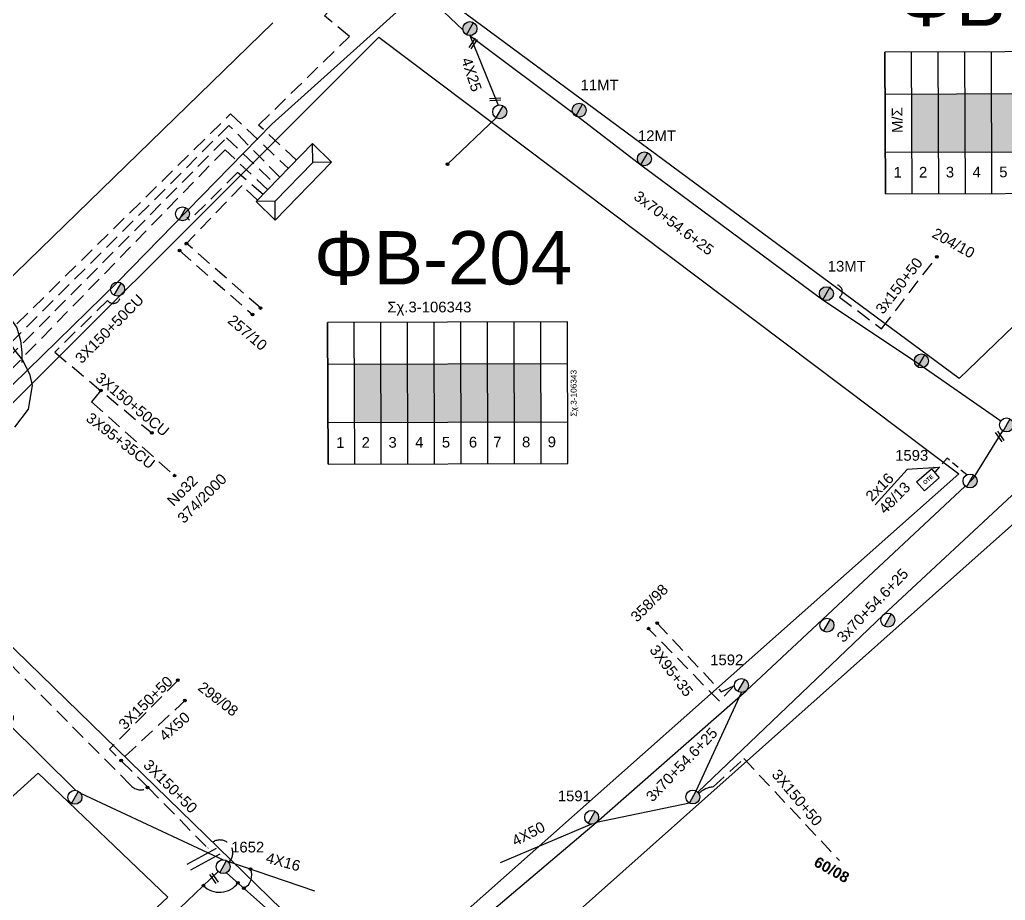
# Model space of a CAD drawing. Header units: millimetres. Extents: x -2449 to 2989, y 8 to 1056.
# Drawn here: x 1639.8 to 1806.2, y 720 to 868.6 of the extents above; entities that cross this region are included whole.
import ezdxf
from ezdxf.enums import TextEntityAlignment as Align

# ---------------------------------------------------------------- set-up
doc = ezdxf.new("R2010")
doc.units = ezdxf.units.MM
doc.linetypes.add('DASHED', pattern=[19.05, 12.7, -6.35])
for name, color, linetype in [('Pillar OTE', 7, 'Continuous'), ('Άγνωστα', 7, 'Continuous'), ('Ασφαλειοκιβώτια Χ.Τ 9 αναχωρήσεων', 7, 'Continuous'), ('Εναέρια παροχή ΧΤ 4x16', 7, 'SYN_LINE'), ('Επιγραφές - Σχήματα', 7, 'Continuous'), ('Καλώδια ΧΤ   3x150+50CU', 7, 'DASHED'), ('Καλώδια ΧΤ   3x95+35 CU', 7, 'DASHED'), ('Μηχανική τομή', 7, 'Continuous'), ('Στύλος Ξύλινος', 7, 'Continuous'), ('Στύλος Ξύλινος @ 1', 7, 'Continuous'), ('Στύλος ΦΜ', 7, 'Continuous'), ('Στύλος ΦΜ @ 1', 7, 'Continuous'), ('Συνδέσεις', 7, 'Continuous'), ('Συνεστραμμένα ΧΤ   3x70+54.6+25 AL', 7, 'SYN_LINE'), ('Τομή', 7, 'Continuous'), ('Υποσταθμός πόλεως', 7, 'Continuous'), ('Υπόβαθρο ΔΕΗ', 7, 'Continuous'), ('Υπόγεια Καλώδια Δικτύου ΧΤ   .075', 7, 'DASHED'), ('Υπόγεια καλώδια Παροχών ΧΤ   4x25', 7, 'DASHED'), ('Υπόγεια καλώδια Παροχών ΧΤ   4x6', 7, 'DASHED')]:
    doc.layers.add(name, color=color, linetype=linetype)
doc.styles.add('arial', font='arial.ttf')
doc.styles.get("Standard").update_dxf_attribs({"font": 'arial.ttf'})
doc.linetypes.add('SYN_LINE', pattern='A,0.5,-0.0001,["/\\/\\/\\/",Standard,S=0.1,R=0,X=0,Y=-0.05],-0.25', length=0.7501)
doc.dimstyles.new('ISO-25', dxfattribs={"dimtxt": 2.5, "dimasz": 2.5, "dimexe": 1.25, "dimexo": 0.625, "dimtad": 1, "dimtxsty": 'Standard', "dimcen": 2.5, "dimadec": 0, "dimazin": 0, "dimtfac": 1, "dimtmove": 0, "dimatfit": 3, "dimfxl": 1, "dimarcsym": 0})

# ---------------------------------------------------------------- blocks, each defined once
blk = doc.blocks.new('ΥΠΑΡΧΩΝ ΤΣΙΜΕΝΤΕΝΙΟΣ ΣΤΥΛΟΣ')
at = {"layer": 'Στύλος ΦΜ'}
blk.add_hatch(color=7, dxfattribs=at).paths.add_polyline_path([(-1.29, -2.28, 0.574793), (2.62, 0, 0.268822), (1.3, 2.27)])
at = {"layer": 'Στύλος ΦΜ', "color": 7}
blk.add_line((-1.29, -2.28), (1.3, 2.27), dxfattribs=at)
blk.add_circle((0, 0), 2.62, dxfattribs=at)
at = {"layer": 'Στύλος ΦΜ', "flags": 4}
for tag, p in [('ΑΡΙΘΜΟΣ', (-4.68, 8.05)), ('ΤΥΠΟΣ', (-4.91, 3.03))]:
    blk.add_attdef(tag, p, '', height=4, dxfattribs=at)
blk = doc.blocks.new('ΥΠΑΡΧΩΝ ΞΥΛΙΝΟΣ ΣΤΥΛΟΣ')
at = {"layer": 'Στύλος Ξύλινος'}
h = blk.add_hatch(color=7, dxfattribs=at)
h.paths.add_polyline_path([(-2.62, 0, 0.270008), (-1.29, -2.28), (1.3, 2.27, 0.576266)])
h.paths.add_polyline_path([(-1.29, -2.28, 0.574793), (2.62, 0, 0.268822), (1.3, 2.27)])
at = {"layer": 'Στύλος Ξύλινος', "color": 7}
blk.add_line((-1.29, -2.28), (1.3, 2.27), dxfattribs=at)
blk.add_circle((0, 0), 2.62, dxfattribs=at)
at = {"layer": 'Στύλος Ξύλινος', "flags": 4}
for tag, p in [('ΑΡΙΘΜΟΣ', (-4.91, 8.6)), ('ΤΥΠΟΣ', (-4.85, 3.39))]:
    blk.add_attdef(tag, p, '', height=4, dxfattribs=at)
blk = doc.blocks.new('ΥΠΟΣΤΑΘΜΟΣ ΠΟΛΕΩΣ')
at = {"layer": 'Υποσταθμός πόλεως', "linetype": 'Continuous', "ltscale": 40}
blk.add_lwpolyline([(-8.57, 2.82), (8.57, 2.82), (8.57, -2.82), (-8.57, -2.82)], close=True, dxfattribs=at)
for points in [[(-5.75, 0), (-8.57, 2.82)], [(5.75, 0), (8.57, 2.82)], [(-8.57, -2.82), (-5.75, 0)], [(-5.75, 0), (5.75, 0)], [(8.57, -2.82), (5.75, 0)]]:
    blk.add_lwpolyline(points, dxfattribs=at)
at = {"layer": 'Υποσταθμός πόλεως', "linetype": 'SYN_LINE', "ltscale": 40, "flags": 1}
for tag, p in [('ΜΕΤΑΣΧΗΜΑΤΙΣΜΟΣ', (10.6, 2.39)), ('ΙΣΧΥΣ', (10.58, -0.41)), ('ΑΡΙΘΜΟΣ', (10.7, -3.13))]:
    blk.add_attdef(tag, p, '', height=1.8, dxfattribs=at)
blk = doc.blocks.new('ΑΣΦΑΛΕΙΟΚΙΒΩΤΙΟ ΥΠΟΣΤΑΘΜΟΥ 9 ΑΝΑΧΩΡΗΣΕΩΝ')
at = {"layer": 'Ασφαλειοκιβώτια Χ.Τ 9 αναχωρήσεων', "ltscale": 40}
for p, q in [((-23.8, 40.36), (24.02, 40.36)), ((-9.72, 40.36), (-9.72, -40.64)), ((9.94, 40.36), (9.94, -40.64)), ((-23.8, 31.36), (24.02, 31.36)), ((-23.8, 22.36), (24.02, 22.36)), ((-23.8, 13.36), (24.02, 13.36)), ((-23.8, 4.36), (24.02, 4.36)), ((-23.8, -4.64), (24.02, -4.64)), ((-23.8, -13.64), (24.02, -13.64)), ((-23.8, -22.64), (24.02, -22.64)), ((-23.8, -31.64), (24.02, -31.64))]:
    blk.add_line(p, q, dxfattribs=at)
at = {"layer": 'Ασφαλειοκιβώτια Χ.Τ 9 αναχωρήσεων'}
blk.add_lwpolyline([(-23.8, -40.64), (24.02, -40.64), (24.02, 40.36), (-23.8, 40.36)], close=True, dxfattribs=at)
for s, p in [('1', (-18.29, 37.57)), ('2', (-18.29, 29)), ('3', (-18.29, 19.93)), ('4', (-18.29, 10.91)), ('5', (-18.29, 1.89)), ('6', (-18.29, -7.24)), ('7', (-18.29, -15.48)), ('8', (-18.29, -25.17)), ('9', (-18.29, -33.86))]:
    blk.add_text(s, height=3.6, rotation=270, dxfattribs=at).set_placement(p)
at = {"layer": 'Ασφαλειοκιβώτια Χ.Τ 9 αναχωρήσεων', "ltscale": 40}
for tag, height, p in [('ΟΝΟΜΑ', 5, (-0.16, 44.31)), ('ΚΕΙΜΕΝΟ 1', 2, (17.06, 35.59)), ('ΚΕΙΜΕΝΟ 2', 2, (17.06, 26.88)), ('ΚΕΙΜΕΝΟ 3', 2, (17.06, 17.69)), ('ΚΕΙΜΕΝΟ 4', 2, (17.06, 8.71)), ('ΚΕΙΜΕΝΟ 5', 2, (17.06, -0.13)), ('ΚΕΙΜΕΝΟ 6', 2, (17.06, -9.05)), ('ΚΕΙΜΕΝΟ 7', 2, (17.06, -18.13)), ('ΚΕΙΜΕΝΟ 8', 2, (17.06, -26.85)), ('ΚΕΙΜΕΝΟ 9', 2, (17.06, -35.99)), ('ΣΧ', 2, (-0.1, -42.64))]:
    blk.add_attdef(tag, text='', height=height, dxfattribs=at).set_placement(p, align=Align.MIDDLE_CENTER)
blk = doc.blocks.new('ΜΗΧΑΝΙΚΗ ΤΟΜΗ')
at = {"layer": 'Μηχανική τομή', "ltscale": 40}
for p, q in [((-1.89, 0.78), (1.89, 0.78)), ((1.89, 0), (-1.89, 0))]:
    blk.add_line(p, q, dxfattribs=at)
blk = doc.blocks.new('_ΣΥΝΔΕΣΗ')
at = {"layer": 'Συνδέσεις', "linetype": 'SYN_LINE', "ltscale": 40}
blk.add_hatch(color=256, dxfattribs=at).paths.add_polyline_path([(0.5, -0.01, 1), (-0.5, -0.01, 1)])
at = {"layer": 'Συνδέσεις'}
blk.add_circle((0, -0.01), 0.5, dxfattribs=at)
blk = doc.blocks.new('PILLAR ΟΤΕ')
at = {"layer": 'Pillar OTE', "ltscale": 40}
blk.add_lwpolyline([(-3.31, 2.02), (3.39, 2.02), (3.39, -1.99), (-3.31, -1.99)], close=True, dxfattribs=at)
at = {"layer": 'Pillar OTE', "insert": (-1.81, 0.71), "char_height": 1.3575, "width": 109.961, "attachment_point": 1}
blk.add_mtext('{\\fArial|b1|i0|c161|p34;OTE}', dxfattribs=at)
blk = doc.blocks.new('ΤΟΜΗ')
at = {"layer": 'Τομή', "ltscale": 40}
for p, q in [((-5.68, 0), (5.68, 0)), ((5.68, -2.33), (-5.68, -2.33))]:
    blk.add_line(p, q, dxfattribs=at)

msp = doc.modelspace()

# ---------------------------------------------------------------- hatches: boundary and pattern name
at = {"layer": 'Ασφαλειοκιβώτια Χ.Τ 9 αναχωρήσεων', "ltscale": 40}
for color, points in [(133, [(1790.42, 856.07), (1790.45, 846.24), (1794.95, 846.26), (1794.92, 856.08)]), (6, [(1794.92, 856.08), (1794.95, 846.26), (1799.45, 846.27), (1799.42, 856.1)]), (27, [(1799.42, 856.1), (1799.45, 846.27), (1803.95, 846.28), (1803.92, 856.11)]), (151, [(1803.92, 856.11), (1803.95, 846.28), (1808.45, 846.3), (1808.42, 856.13)])]:
    msp.add_hatch(color=color, dxfattribs=at).paths.add_polyline_path(points)
at = {"layer": 'Επιγραφές - Σχήματα', "linetype": 'Continuous', "ltscale": 0.2}
h = msp.add_hatch(color=85, dxfattribs=at)
h.dxf.hatch_style = 1
h.paths.add_polyline_path([(1700.79, 810.47), (1696.29, 810.45), (1696.32, 800.62), (1700.82, 800.64)])
h = msp.add_hatch(color=27, dxfattribs=at)
h.dxf.hatch_style = 1
h.paths.add_polyline_path([(1705.29, 810.48), (1700.79, 810.47), (1700.82, 800.64), (1705.32, 800.65)])
h = msp.add_hatch(color=2, dxfattribs=at)
h.dxf.hatch_style = 1
h.paths.add_polyline_path([(1709.79, 810.49), (1705.29, 810.48), (1705.32, 800.65), (1709.82, 800.67)])
h = msp.add_hatch(color=1, dxfattribs=at)
h.dxf.hatch_style = 1
h.paths.add_polyline_path([(1714.29, 810.51), (1709.79, 810.49), (1709.82, 800.67), (1714.32, 800.68)])
h = msp.add_hatch(color=151, dxfattribs=at)
h.dxf.hatch_style = 1
h.paths.add_polyline_path([(1718.79, 810.52), (1714.29, 810.51), (1714.32, 800.68), (1718.82, 800.7)])
h = msp.add_hatch(color=62, dxfattribs=at)
h.dxf.hatch_style = 1
h.paths.add_polyline_path([(1723.29, 810.54), (1718.79, 810.52), (1718.82, 800.7), (1723.32, 800.71)])
h = msp.add_hatch(color=173, dxfattribs=at)
h.dxf.hatch_style = 1
h.paths.add_polyline_path([(1727.79, 810.55), (1723.29, 810.54), (1723.32, 800.71), (1727.82, 800.72)])

# ---------------------------------------------------------------- linework, layer by layer
at = {"layer": 'Άγνωστα', "color": 6, "linetype": 'SYN_LINE', "ltscale": 10}
msp.add_lwpolyline([(1709.22, 872.08), (1714.65, 866.85)], dxfattribs=at)
at = {"layer": 'Άγνωστα', "color": 6, "linetype": 'DASHED', "ltscale": 0.2}
msp.add_lwpolyline([(1778.21, 821.77), (1785.33, 816.45), (1794.65, 828.57)], dxfattribs=at)
at = {"layer": 'Άγνωστα', "color": 27, "linetype": 'SYN_LINE', "ltscale": 10}
msp.add_lwpolyline([(1800.16, 790.55), (1800.84, 791.19), (1805.81, 799.2)], dxfattribs=at)
at = {"layer": 'Άγνωστα', "color": 1, "linetype": 'DASHED', "ltscale": 0.2}
for points in [[(1760.48, 756.29), (1757.93, 753.58), (1745.98, 765.81)], [(1747.43, 766.76), (1758.24, 755.17), (1760.48, 756.23)], [(1666.46, 757.09), (1654.94, 745.45)], [(1667.8, 753.78), (1656.79, 743.55)], [(1661.45, 739.01), (1654.94, 745.45)], [(1756.89, 739.09), (1762.06, 743.89), (1778.19, 726.69)]]:
    msp.add_lwpolyline(points, dxfattribs=at)
at = {"layer": 'Άγνωστα', "color": 1, "linetype": 'SYN_LINE', "ltscale": 20}
msp.add_lwpolyline([(1736.36, 732.8), (1720.92, 726.28)], dxfattribs=at)
at = {"layer": 'Άγνωστα', "color": 1, "linetype": 'DASHED', "ltscale": 0.2}
msp.add_arc((1757.26, 734.96), 4.15, 95.1019, 132.564, dxfattribs=at)
at = {"layer": 'Εναέρια παροχή ΧΤ 4x16', "color": 151, "ltscale": 20}
for points in [[(1637.73, 749.91), (1649.25, 738.52)], [(1650.06, 738.02), (1674.13, 726.82)]]:
    msp.add_lwpolyline(points, dxfattribs=at)
at = {"layer": 'Εναέρια παροχή ΧΤ 4x16', "color": 1, "ltscale": 20}
msp.add_lwpolyline([(1674.87, 726.56), (1689.58, 721.55)], dxfattribs=at)
at = {"layer": 'Επιγραφές - Σχήματα', "linetype": 'Continuous', "ltscale": 0.2}
msp.add_lwpolyline([(1638.95, 799.83), (1641.26, 802.89), (1641.95, 806.84), (1641.54, 808.61), (1640.31, 811.13), (1638.95, 812.83), (1637.65, 814.87), (1637.38, 817.12), (1638.34, 818.01), (1639.29, 816.58), (1639.9, 814.47), (1640.11, 812.42), (1640.11, 811.54), (1640.11, 810.72)], dxfattribs=at)
at = {"layer": 'Επιγραφές - Σχήματα', "ltscale": 40}
msp.add_lwpolyline([(1789.64, 792.7), (1784.26, 786.74)], dxfattribs=at)
at = {"layer": 'Επιγραφές - Σχήματα', "color": 6, "linetype": 'DASHED', "ltscale": 0.2}
msp.add_arc((1777.53, 822.71), 1.16, 306.1583, 144.7411, dxfattribs=at)
at = {"layer": 'Επιγραφές - Σχήματα', "color": 7, "ltscale": 0.15}
for centre, radius, start, end in [((1676.5, 724.19), 2.46, 297.4105, 25.4074), ((1673.5, 725.17), 3.86, 225.1476, 324.0015)]:
    msp.add_arc(centre, radius, start, end, dxfattribs=at)
at = {"layer": 'Καλώδια ΧΤ   3x150+50CU', "color": 27, "linetype": 'SYN_LINE', "ltscale": 20}
msp.add_lwpolyline([(1707.24, 873.35), (1682.37, 850.98), (1656.3, 824.31), (1633.42, 802.02), (1608.22, 777.48)], dxfattribs=at)
at = {"layer": 'Καλώδια ΧΤ   3x150+50CU', "color": 27, "ltscale": 0.2}
msp.add_lwpolyline([(1680.88, 839.09), (1676.54, 842.82), (1668.45, 834.74), (1667.97, 835.26)], dxfattribs=at)
msp.add_lwpolyline([(1656.72, 822.03, -0.792013), (1654.6, 821.23), (1645.68, 812.48), (1662.07, 798.85)], format="xyb", dxfattribs=at)
at = {"layer": 'Καλώδια ΧΤ   3x95+35 CU', "color": 27, "ltscale": 0.2}
msp.add_lwpolyline([(1653.47, 806.01), (1651.89, 804.12), (1665.93, 791.65)], dxfattribs=at)
at = {"layer": 'Συνεστραμμένα ΧΤ   3x70+54.6+25 AL', "color": 6, "linetype": 'SYN_LINE', "ltscale": 15}
msp.add_line((1733.77, 852.51), (1744.42, 844.29), dxfattribs=at)
at = {"layer": 'Συνεστραμμένα ΧΤ   3x70+54.6+25 AL', "color": 1, "ltscale": 20}
msp.add_line((1646.18, 698.94), (1673.28, 724.82), dxfattribs=at)
at = {"layer": 'Συνεστραμμένα ΧΤ   3x70+54.6+25 AL', "color": 6, "linetype": 'SYN_LINE', "ltscale": 20}
for points in [[(1715.76, 865.92), (1733.77, 852.51)], [(1744.42, 844.29), (1744.68, 844.08), (1775.42, 821.33), (1790.86, 811.01), (1805.47, 800.87)]]:
    msp.add_lwpolyline(points, dxfattribs=at)
at = {"layer": 'Συνεστραμμένα ΧΤ   3x70+54.6+25 AL', "color": 1, "linetype": 'SYN_LINE', "ltscale": 20}
for points in [[(1813.87, 793.25), (1808.98, 789.83), (1785.58, 768.12), (1754.3, 738.22)], [(1754.03, 738.42), (1761.65, 755.05)], [(1752.86, 736.38), (1737.16, 733.1)], [(1674.71, 724.61), (1699.18, 702.85)]]:
    msp.add_lwpolyline(points, dxfattribs=at)
at = {"layer": 'Συνεστραμμένα ΧΤ   3x70+54.6+25 AL', "color": 27, "linetype": 'SYN_LINE', "ltscale": 20}
msp.add_lwpolyline([(1701.1, 702.62), (1737.12, 733.07), (1762.43, 755.34), (1799.44, 789.89)], dxfattribs=at)
at = {"layer": 'Υπόβαθρο ΔΕΗ'}
for points in [[(1811.01, 867.79), (1834.81, 904.64), (1870.57, 877.57), (1798.4, 808.03), (1708.92, 874.18), (1775.27, 952.44), (1825.73, 911.76), (1805.59, 879.37)], [(1682.52, 868.08), (1605.93, 793.67), (1597.61, 803.46)], [(1617.61, 782.98), (1700.4, 865.64), (1798.35, 791.97), (1699.03, 703.86), (1617.61, 782.98)], [(1798.51, 606.44), (1901.47, 712.32), (1808.28, 784.15), (1708.32, 695.18), (1798.51, 606.44)]]:
    msp.add_lwpolyline(points, dxfattribs=at)
at = {"layer": 'Υπόβαθρο ΔΕΗ', "ltscale": 20}
msp.add_lwpolyline([(1539.71, 648.08), (1563.12, 624.29), (1585.05, 645.19), (1590.18, 650.08), (1604.77, 663.87), (1623.23, 681.36), (1640.11, 697.62), (1653.19, 709.61), (1664.77, 720.47), (1642.9, 741.45), (1539.71, 648.08)], dxfattribs=at)
at = {"layer": 'Υπόγεια Καλώδια Δικτύου ΧΤ   .075', "color": 85, "linetype": 'DASHED', "ltscale": 0.2}
msp.add_lwpolyline([(1686.52, 844.89), (1680.12, 850.81), (1695.46, 865.76), (1691.22, 869.26), (1693.6, 871.8), (1685.39, 877.47, 0.946951), (1684.31, 879.24)], format="xyb", dxfattribs=at)
at = {"layer": 'Υπόγεια Καλώδια Δικτύου ΧΤ   .075', "color": 173, "linetype": 'DASHED', "ltscale": 0.2}
msp.add_lwpolyline([(1582.34, 806.24, -0.319962), (1584.69, 805.72), (1607.22, 780.78), (1608.81, 780.78), (1611.69, 777.65), (1613.28, 779.15), (1606.69, 785.24), (1675.39, 852.73), (1685.14, 843.47)], format="xyb", dxfattribs=at)
at = {"layer": 'Υπόγεια Καλώδια Δικτύου ΧΤ   .075', "color": 62, "linetype": 'DASHED', "ltscale": 0.2}
msp.add_lwpolyline([(1683.7, 842), (1675.11, 850.76), (1608.95, 784.92), (1615.49, 778.35), (1613.1, 775.97), (1611.88, 776.36), (1610.28, 778.07), (1608.52, 777.22)], dxfattribs=at)
at = {"layer": 'Υπόγεια Καλώδια Δικτύου ΧΤ   .075', "color": 151, "linetype": 'DASHED', "ltscale": 0.2}
msp.add_lwpolyline([(1637.58, 750.28, 1.412434), (1638.13, 751.44), (1638.13, 751.44), (1614.82, 772.33), (1619.09, 775.96), (1610.84, 784.3), (1674.71, 848.68), (1682.72, 840.99)], format="xyb", dxfattribs=at)
at = {"layer": 'Υπόγεια Καλώδια Δικτύου ΧΤ   .075', "color": 1, "linetype": 'DASHED', "ltscale": 0.2}
for points in [[(1681.66, 839.9), (1674.44, 846.64), (1613.79, 784.35), (1658.44, 739.43)], [(1661.45, 739.01), (1671.55, 728.76)]]:
    msp.add_lwpolyline(points, dxfattribs=at)
at = {"layer": 'Υπόγεια Καλώδια Δικτύου ΧΤ   .075', "color": 2, "linetype": 'DASHED', "ltscale": 0.2}
for points in [[(1679.93, 838.12), (1677.31, 840.61), (1666.78, 829.62)], [(1680.42, 819.94), (1667.95, 830.84)], [(1666.78, 829.62), (1679.09, 818.83)]]:
    msp.add_lwpolyline(points, dxfattribs=at)
at = {"layer": 'Υπόγεια Καλώδια Δικτύου ΧΤ   .075', "color": 1, "linetype": 'DASHED', "ltscale": 0.2}
for points in [[(1658.44, 739.43, 0.349325), (1661.18, 738.85, 0.349325)], [(1671.55, 728.76, -1.218467), (1675.15, 726.46)]]:
    msp.add_lwpolyline(points, format="xyb", dxfattribs=at)
at = {"layer": 'Υπόγεια καλώδια Παροχών ΧΤ   4x25', "color": 6, "linetype": 'SYN_LINE', "ltscale": 15}
for points in [[(1715.8, 865.91), (1720.59, 854.18)], [(1720.25, 852.03), (1712, 844.21)]]:
    msp.add_lwpolyline(points, dxfattribs=at)
at = {"layer": 'Υπόγεια καλώδια Παροχών ΧΤ   4x6', "color": 27, "linetype": 'DASHED', "ltscale": 0.1}
msp.add_lwpolyline([(1799.7, 791.77), (1796.39, 794.57), (1794.36, 792.27)], dxfattribs=at)

# ---------------------------------------------------------------- block references
at = {"layer": 'Pillar OTE', "xscale": 0.5, "yscale": 0.5, "zscale": 0.5, "rotation": 41.09592522120759}
msp.add_blockref('PILLAR ΟΤΕ', (1793.14, 790.93), dxfattribs=at)
at = {"layer": 'Ασφαλειοκιβώτια Χ.Τ 9 αναχωρήσεων', "color": 1, "ltscale": 40, "xscale": 0.5, "yscale": 0.5, "zscale": 0.5, "rotation": 90.18025101188502}
msp.add_blockref('ΑΣΦΑΛΕΙΟΚΙΒΩΤΙΟ ΥΠΟΣΤΑΘΜΟΥ 9 ΑΝΑΧΩΡΗΣΕΩΝ', (1806.11, 851.15), dxfattribs=at)
at = {"layer": 'Ασφαλειοκιβώτια Χ.Τ 9 αναχωρήσεων', "color": 1, "ltscale": 40}
ref = msp.add_blockref('ΑΣΦΑΛΕΙΟΚΙΒΩΤΙΟ ΥΠΟΣΤΑΘΜΟΥ 9 ΑΝΑΧΩΡΗΣΕΩΝ', (1711.98, 805.53), dxfattribs=dict(at, xscale=0.4999999999999964, yscale=0.4999999999999964, zscale=0.4999999999999964, rotation=90.1802510118831))
ref.add_attrib('ΣΧ', 'Σχ.3-106343', dxfattribs={"ltscale": 40, "height": 1, "rotation": 90.1803}).set_placement((1733.31, 805.55), align=Align.MIDDLE_CENTER)
at = {"layer": 'Μηχανική τομή'}
for p, xscale, yscale, zscale, rotation in [((1716.51, 864.46), 0.4999999999999902, 0.4999999999999902, 0.4999999999999902, 55.09880387921821), ((1720.08, 854.97), 0.4999999999999963, 0.4999999999999963, 0.4999999999999963, 4.093724496507789), ((1805.13, 798.14), 0.5000000000000059, 0.5000000000000059, 0.5000000000000059, 305.1309910353567), ((1672.42, 723.55), 0.5000000000000001, 0.5000000000000001, 0.5000000000000001, 305.1309910353571)]:
    msp.add_blockref('ΜΗΧΑΝΙΚΗ ΤΟΜΗ', p, dxfattribs=dict(at, xscale=xscale, yscale=yscale, zscale=zscale, rotation=rotation))
at = {"layer": 'Στύλος Ξύλινος @ 1', "ltscale": 40, "xscale": 0.4499999999998181, "yscale": 0.4499999999998181, "zscale": 0.4499999999998181}
for p in [(1715.8, 867.09), (1792.04, 811.01)]:
    msp.add_blockref('ΥΠΑΡΧΩΝ ΞΥΛΙΝΟΣ ΣΤΥΛΟΣ', p, dxfattribs=at)
at = {"layer": 'Στύλος Ξύλινος @ 1', "ltscale": 40}
ref = msp.add_blockref('ΥΠΑΡΧΩΝ ΞΥΛΙΝΟΣ ΣΤΥΛΟΣ', (1734.24, 853.34), dxfattribs=dict(at, xscale=0.4499999999998181, yscale=0.4499999999998181, zscale=0.4499999999998181))
ref.add_attrib('ΤΥΠΟΣ', '11ΜΤ', (1734.49, 856.68), dxfattribs={"layer": 'Στύλος Ξύλινος', "height": 1.8, "flags": 4})
ref = msp.add_blockref('ΥΠΑΡΧΩΝ ΞΥΛΙΝΟΣ ΣΤΥΛΟΣ', (1745.26, 845.11), dxfattribs=dict(at, xscale=0.4499999999998181, yscale=0.4499999999998181, zscale=0.4499999999998181))
ref.add_attrib('ΤΥΠΟΣ', '12ΜΤ', (1744.18, 848.11), dxfattribs={"layer": 'Στύλος Ξύλινος', "height": 1.8, "flags": 4})
ref = msp.add_blockref('ΥΠΑΡΧΩΝ ΞΥΛΙΝΟΣ ΣΤΥΛΟΣ', (1776, 822.36), dxfattribs=dict(at, xscale=0.4499999999998181, yscale=0.4499999999998181, zscale=0.4499999999998181))
ref.add_attrib('ΤΥΠΟΣ', '13ΜΤ', (1776.23, 826.09), dxfattribs={"layer": 'Στύλος Ξύλινος', "height": 1.8, "flags": 4})
at = {"layer": 'Στύλος ΦΜ @ 1', "ltscale": 40, "xscale": 0.4499999999998181, "yscale": 0.4499999999998181, "zscale": 0.4499999999998181}
for p in [(1720.83, 853.05), (1667.26, 835.84), (1656.3, 823.13), (1806.43, 800.2), (1776.1, 766.4), (1786.38, 767.26), (1649.09, 737.35), (1753.45, 737.4)]:
    msp.add_blockref('ΥΠΑΡΧΩΝ ΤΣΙΜΕΝΤΕΝΙΟΣ ΣΤΥΛΟΣ', p, dxfattribs=at)
at = {"layer": 'Στύλος ΦΜ @ 1', "ltscale": 40}
ref = msp.add_blockref('ΥΠΑΡΧΩΝ ΤΣΙΜΕΝΤΕΝΙΟΣ ΣΤΥΛΟΣ', (1800.26, 790.74), dxfattribs=dict(at, xscale=0.4499999999998181, yscale=0.4499999999998181, zscale=0.4499999999998181))
ref.add_attrib('ΤΥΠΟΣ', '1593', (1787.61, 794.16), dxfattribs={"layer": 'Στύλος ΦΜ', "height": 1.8, "flags": 4})
ref = msp.add_blockref('ΥΠΑΡΧΩΝ ΤΣΙΜΕΝΤΕΝΙΟΣ ΣΤΥΛΟΣ', (1761.65, 756.23), dxfattribs=dict(at, xscale=0.4499999999998181, yscale=0.4499999999998181, zscale=0.4499999999998181))
ref.add_attrib('ΑΡΙΘΜΟΣ', '1592', (1756.38, 759.65), dxfattribs={"layer": 'Στύλος ΦΜ', "height": 1.8, "flags": 4})
ref = msp.add_blockref('ΥΠΑΡΧΩΝ ΤΣΙΜΕΝΤΕΝΙΟΣ ΣΤΥΛΟΣ', (1736.36, 733.97), dxfattribs=dict(at, xscale=0.4499999999998181, yscale=0.4499999999998181, zscale=0.4499999999998181))
ref.add_attrib('ΤΥΠΟΣ', '1591', (1730.64, 736.68), dxfattribs={"layer": 'Στύλος ΦΜ', "height": 1.8, "flags": 4})
ref = msp.add_blockref('ΥΠΑΡΧΩΝ ΤΣΙΜΕΝΤΕΝΙΟΣ ΣΤΥΛΟΣ', (1674.13, 725.64), dxfattribs=dict(at, xscale=0.4499999999998181, yscale=0.4499999999998181, zscale=0.4499999999998181))
ref.add_attrib('ΑΡΙΘΜΟΣ', '1652', (1675.47, 728.04), dxfattribs={"layer": 'Στύλος ΦΜ', "height": 1.8, "flags": 4})
at = {"layer": 'Συνδέσεις', "xscale": 0.4500000000000455, "yscale": 0.4500000000000455, "zscale": 0.4500000000000455}
for p in [(1712, 844.21), (1667.95, 830.84), (1666.78, 829.63), (1794.65, 828.57), (1679.09, 818.84), (1680.42, 819.94), (1653.47, 806.02), (1662.08, 798.86), (1665.93, 791.65), (1745.98, 765.82), (1747.43, 766.77), (1666.45, 757.14), (1667.68, 753.71), (1656.92, 743.58), (1661.35, 739.01), (1678.72, 725.25), (1670.78, 722.44), (1676.63, 722.91), (1677.63, 722.01)]:
    msp.add_blockref('_ΣΥΝΔΕΣΗ', p, dxfattribs=at)
at = {"layer": 'Τομή', "xscale": 0.4999999999999998, "yscale": 0.4999999999999998, "zscale": 0.4999999999999998, "rotation": 28.43507610011329}
msp.add_blockref('ΤΟΜΗ', (1670.53, 727.42), dxfattribs=at)
at = {"layer": 'Υποσταθμός πόλεως', "xscale": 0.7964350232541301, "yscale": 0.7964350232541301, "zscale": 0.7964350232541301, "rotation": 45.77344146030768}
msp.add_blockref('ΥΠΟΣΤΑΘΜΟΣ ΠΟΛΕΩΣ', (1686.08, 841.23), dxfattribs=at)

# ---------------------------------------------------------------- texts
at = {"layer": 'Άγνωστα', "ltscale": 40, "insert": (1784.15, 819.86), "char_height": 1.8, "width": 69.1904, "attachment_point": 1, "rotation": 52.2221, "style": 'arial'}
msp.add_mtext('3x150+50', dxfattribs=at)
at = {"layer": 'Άγνωστα', "linetype": 'SYN_LINE', "ltscale": 20, "char_height": 1.8, "width": 69.1904, "attachment_point": 1, "style": 'arial'}
for s, insert, rotation in [('\\pt9;3X95+35', (1747.46, 763.28), 307.5743), ('3X150+50', (1656.27, 749.91), 44.417), ('4X50', (1663.12, 748.04), 41.4801), ('3X150+50', (1661.78, 743.92), 315.0789), ('\\pt9;3X150+50', (1768.03, 742.29), 310.1763), ('4X50', (1722.65, 730.65), 27.4015)]:
    msp.add_mtext(s, dxfattribs=dict(at, insert=insert, rotation=rotation))
at = {"layer": 'Εναέρια παροχή ΧΤ 4x16', "ltscale": 40, "insert": (1681.67, 728.09), "char_height": 1.8, "width": 69.1904, "attachment_point": 1, "rotation": 345.0931, "style": 'arial'}
msp.add_mtext('4X16', dxfattribs=at)
at = {"layer": 'Επιγραφές - Σχήματα', "char_height": 9, "width": 103.4348, "attachment_point": 1}
for s, insert in [('ΦΒ-21', (1787.85, 876.57)), ('ΦΒ-204', (1689.48, 832.91))]:
    msp.add_mtext(s, dxfattribs=dict(at, insert=insert))
at = {"layer": 'Επιγραφές - Σχήματα', "linetype": 'SYN_LINE', "ltscale": 20, "char_height": 1.8, "width": 69.1904, "attachment_point": 1, "style": 'arial'}
for s, insert, rotation in [('\\A1;M/Σ', (1787.07, 849.47), 90.3448), ('204/10', (1794.56, 833.56), 330.858), ('2x16', (1782.43, 788.42), 45.2077), ('48/13', (1784.63, 786.31), 45.2077), ('358/98', (1742.75, 768.06), 45.2077), ('298/08', (1670.8, 757.01), 322.3027), ('{\\fArial|b1|i0|c0|p34;60/08}', (1774.6, 727.45), 330.858)]:
    msp.add_mtext(s, dxfattribs=dict(at, insert=insert, rotation=rotation))
at = {"layer": 'Επιγραφές - Σχήματα', "linetype": 'Continuous', "insert": (1701.85, 821), "char_height": 1.8, "width": 20.2766, "attachment_point": 1}
msp.add_mtext('Σχ.3-106343', dxfattribs=at)
at = {"layer": 'Επιγραφές - Σχήματα', "linetype": 'DASHED', "ltscale": 0.1, "char_height": 1.8, "width": 69.1904, "attachment_point": 1, "style": 'arial'}
for s, insert, rotation in [('\\pt9;257/10', (1675.89, 818.95), 319.7694), ('Nο32', (1664.47, 787.62), 45.2077), ('374/2000', (1666.22, 784.72), 45.2077)]:
    msp.add_mtext(s, dxfattribs=dict(at, insert=insert, rotation=rotation))
at = {"layer": 'Καλώδια ΧΤ   3x150+50CU', "ltscale": 40, "char_height": 1.8, "width": 69.1904, "attachment_point": 1, "style": 'arial'}
for insert, rotation in [((1648.94, 811.69), 45.2077), ((1653.58, 809.24), 320.0712)]:
    msp.add_mtext('3X150+50CU', dxfattribs=dict(at, insert=insert, rotation=rotation))
at = {"layer": 'Καλώδια ΧΤ   3x95+35 CU', "ltscale": 40, "insert": (1651.9, 802.44), "char_height": 1.8, "width": 69.1904, "attachment_point": 1, "rotation": 322.5241, "style": 'arial'}
msp.add_mtext('3X95+35CU', dxfattribs=at)
at = {"layer": 'Συνεστραμμένα ΧΤ   3x70+54.6+25 AL', "linetype": 'SYN_LINE', "ltscale": 20, "char_height": 1.8, "width": 69.1904, "attachment_point": 1, "style": 'arial'}
for insert, rotation in [((1744.4, 839.87), 322.8145), ((1777.57, 764.58), 46.1931), ((1745.34, 737.7), 46.1931)]:
    msp.add_mtext('3x70+54.6+25', dxfattribs=dict(at, insert=insert, rotation=rotation))
at = {"layer": 'Υπόγεια καλώδια Παροχών ΧΤ   4x25', "linetype": 'DASHED', "ltscale": 0.1, "insert": (1716.04, 862.42), "char_height": 1.8, "width": 69.1904, "attachment_point": 1, "rotation": 288.0655, "style": 'arial'}
msp.add_mtext('4X25', dxfattribs=at)

# ---------------------------------------------------------------- leaders
at = {"layer": 'Επιγραφές - Σχήματα', "ltscale": 40}
msp.add_leader([(1795.04, 793.04), (1789.59, 792.68)], dimstyle='ISO-25', override={"dimasz": 1, "dimtad": 0}, dxfattribs=at)

doc.saveas('drawing.dxf')
